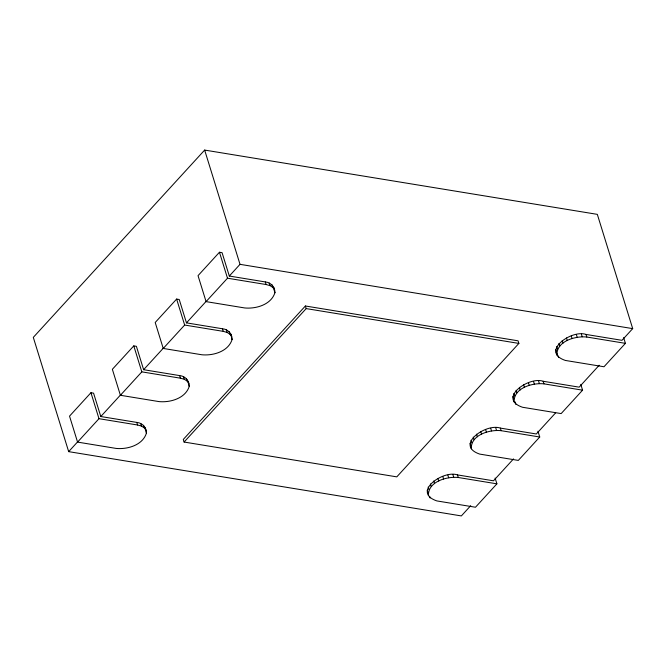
<?xml version="1.0" encoding="UTF-8"?>
<svg xmlns="http://www.w3.org/2000/svg" width="666" height="666" viewBox="0 0 666 666"><rect width="100%" height="100%" fill="white"/><g stroke="black" fill="none" stroke-linecap="round" stroke-linejoin="round"><path stroke-width="1" d="M146.412 433.183C142.657 445.171 127.564 449.517 116.175 448.426L77.564 442.099L69.53 416.133L90.942 392.724L93.565 393.148L100.799 416.525L136.796 422.411C142.399 422.86 146.603 427.589 146.412 433.183L145.23 427.738M189.252 386.355C185.489 398.343 170.404 402.697 159.016 401.598L120.404 395.279L112.363 369.305L133.783 345.895L136.397 346.32L143.631 369.697L179.629 375.591C185.24 376.04 189.444 380.761 189.252 386.355L188.711 384.623M232.084 339.535C228.33 351.515 213.237 355.869 201.856 354.77L163.237 348.451L155.203 322.486L176.623 299.067L179.237 299.5L186.472 322.868L222.469 328.763C228.072 329.212 232.284 333.932 232.084 339.535L231.552 337.804M274.925 292.707C271.17 304.687 256.077 309.041 244.688 307.95L206.077 301.623L198.035 275.657L219.455 252.248L222.078 252.672L229.312 276.04L265.301 281.934C270.912 282.384 275.116 287.113 274.925 292.707L274.117 290.11M495.113 478.063L496.903 483.832L475.482 507.242L436.871 500.924C411.43 492.274 443.073 469.78 457.484 474.908L493.481 480.802L513.519 458.899M428.438 495.596C427.83 481.626 446.836 476.257 458.283 477.505L496.903 483.832M537.953 431.235L539.735 437.004L518.323 460.414L479.703 454.095C454.262 445.446 485.905 422.952 500.324 428.088L536.313 433.982L555.66 412.828M471.27 448.776C470.671 434.806 489.677 429.428 501.123 430.686L539.735 437.004M580.785 384.407L582.575 390.176L561.155 413.594L522.544 407.267C497.102 398.618 528.746 376.132 543.156 381.26L579.154 387.154L599.192 365.251M514.11 401.948C513.503 387.978 532.509 382.609 543.964 383.857L582.575 390.176M623.626 337.579L625.416 343.356L603.995 366.766L565.384 360.448C539.943 351.79 571.586 329.304 585.997 334.432L621.994 340.326L632.7 328.621L597.327 214.36L204.645 150.075L33.3 337.379L68.673 451.64L461.355 515.925L470.72 505.677M556.951 355.12C556.343 341.15 575.349 335.781 586.796 337.029L625.416 343.356M68.673 451.64L77.373 442.132M100.799 416.525L120.837 394.622M143.631 369.697L163.669 347.794M186.472 322.868L205.819 301.723M229.312 276.04L240.018 264.335L632.7 328.621M77.564 442.099L98.984 418.689L137.596 425.008L141.467 426.098L144.347 427.922L146.029 430.336M120.404 395.279L141.825 371.861L180.436 378.188L184.307 379.279L187.179 381.094L188.869 383.508M163.237 348.451L184.657 325.041L223.268 331.36L227.139 332.451L230.02 334.265L231.701 336.68M206.077 301.623L227.497 278.213L266.109 284.532L269.98 285.622L272.852 287.437L274.542 289.86M305.378 305.994L183.292 439.443L184.091 442.041L396.794 476.864L518.881 343.415L518.081 340.817L305.378 305.994L306.177 308.591L184.091 442.041M306.177 308.591L518.881 343.415M556.143 352.522L557.267 354.137M585.997 334.432L586.796 337.029M581.393 334.141L582.201 336.738M576.381 334.665L577.181 337.262M571.286 335.972L572.094 338.569M566.475 337.97L567.274 340.567M562.254 340.526L563.053 343.123M558.924 343.465L559.731 346.062M556.709 346.586L557.517 349.184M558.1 355.802L558.632 357.534M555.76 349.675L556.568 352.272M543.156 381.26L543.964 383.857M538.561 380.969L539.36 383.566M533.541 381.493L534.348 384.091M528.454 382.792L529.254 385.389M523.634 384.798L524.433 387.387M519.413 387.354L520.221 389.943M516.083 390.293L516.891 392.882M513.869 393.406L514.676 396.004M514.993 401.765L515.8 404.362M512.92 396.503L513.727 399.101M500.324 428.088L501.123 430.686M495.72 427.788L496.528 430.386M490.709 428.313L491.508 430.91M485.614 429.62L486.421 432.217M480.794 431.618L481.601 434.215M476.581 434.174L477.38 436.771M473.251 437.112L474.05 439.71M471.037 440.234L471.836 442.832M470.088 443.323L470.887 445.92M457.484 474.908L458.283 477.505M452.88 474.617L453.688 477.214M447.868 475.141L448.668 477.738M442.773 476.448L443.581 479.045M437.962 478.446L438.761 481.043M433.741 481.002L434.548 483.599M430.411 483.941L431.218 486.538M428.196 487.062L429.004 489.66M429.587 496.287L430.119 498.018M427.247 490.151L428.055 492.748M272.053 284.848L272.852 287.437M269.172 283.025L269.98 285.622M265.301 281.934L266.109 284.532M204.645 150.075L240.018 264.335M219.455 252.248L227.497 278.213M229.212 331.668L230.02 334.265M226.34 329.853L227.139 332.451M222.469 328.763L223.268 331.36M176.623 299.067L184.657 325.041M186.38 378.496L187.179 381.094M183.5 376.681L184.307 379.279M179.629 375.591L180.436 378.188M133.783 345.895L141.825 371.861M143.54 425.324L144.347 427.922M140.659 423.509L141.467 426.098M136.796 422.411L137.596 425.008M90.942 392.724L98.984 418.689M273.734 287.262L273.992 289.161M230.902 334.082L231.152 335.989M188.195 381.859L188.445 383.758"/></g></svg>
